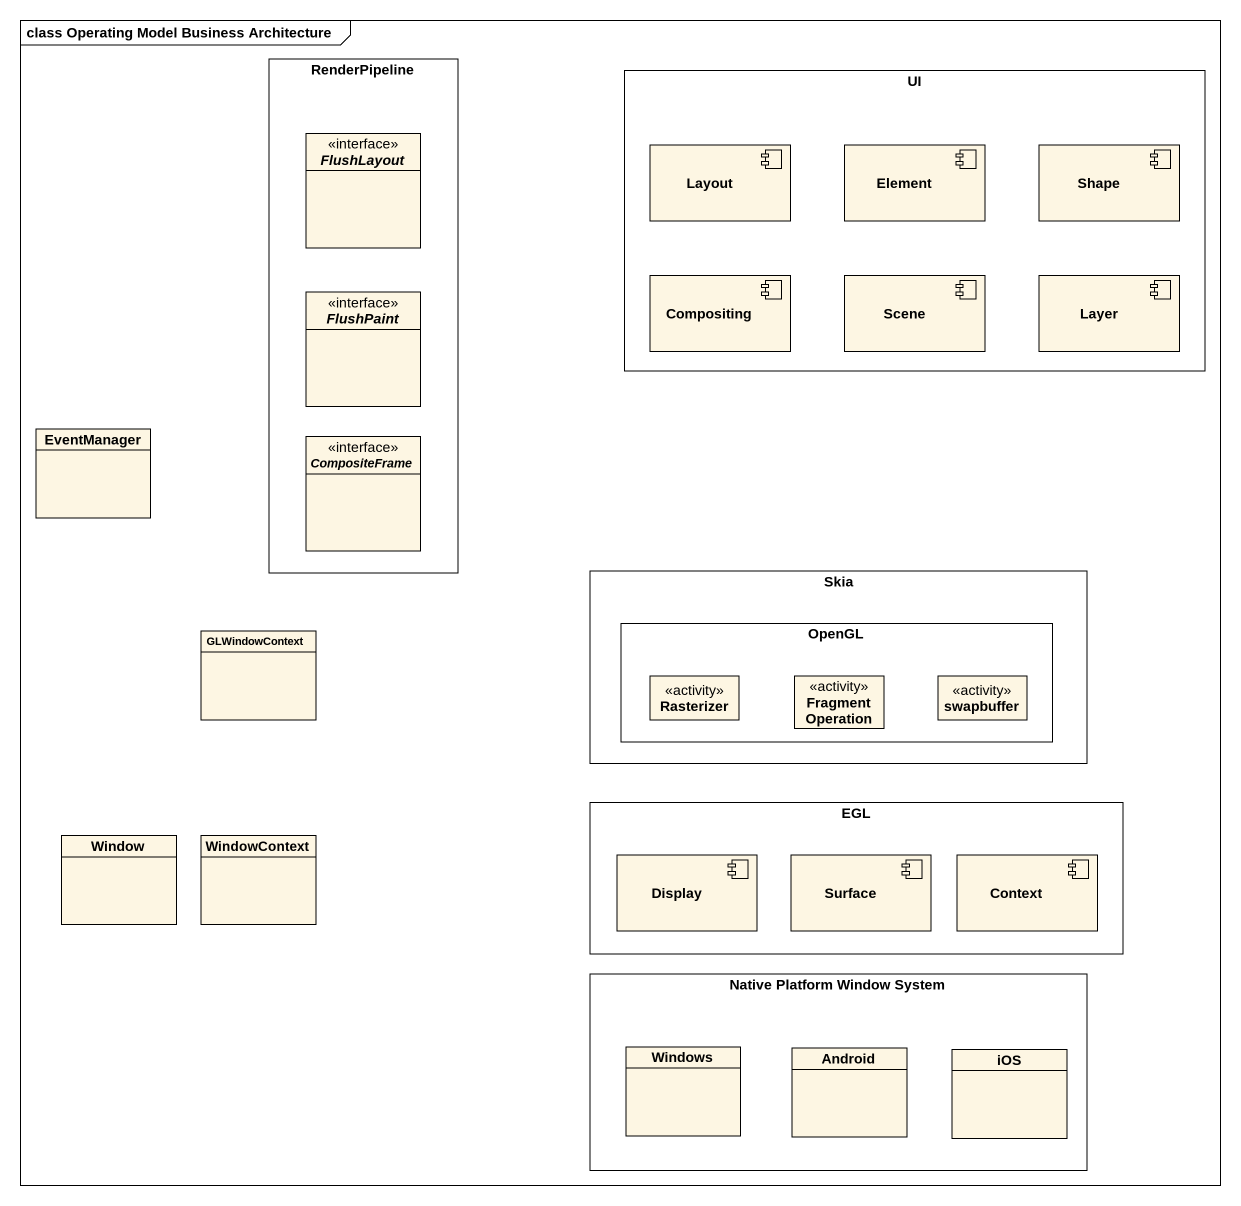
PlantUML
@startuml
mainframe class Operating Model Business Architecture
allowmixing
hide circle
hide empty members
rectangle RenderPipeline {
  interface FlushLayout
  interface FlushPaint
  interface CompositeFrame
}
rectangle UI {
  component Layout
  component Element
  component Shape
  component Compositing
  component Scene
  component Layer
}
class EventManager
rectangle Skia {
  rectangle OpenGL {
    class Rasterizer <<activity>>
    class "Fragment Operation" as Fragment_Operation <<activity>>
    class swapbuffer <<activity>>
  }
}
class GLWindowContext
rectangle EGL {
  component Display
  component Surface
  component Context
}
class Window
class WindowContext
rectangle "Native Platform Window System" as Native_Platform_Window {
  class Windows
  class Android
  class iOS
}
@enduml
